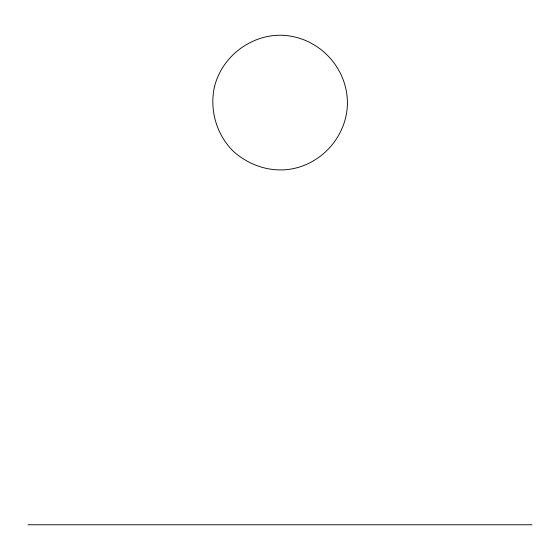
<?xml version="1.0" encoding="UTF-8"?>
<svg xmlns="http://www.w3.org/2000/svg" width="560" height="560" viewBox="0 0 560 560"><rect width="100%" height="100%" fill="white"/><g stroke="black" fill="none" stroke-linecap="round" stroke-linejoin="round"><path stroke-width="0.84" d="M28 524.769L532 524.769M214.557 86.401C209.223 109.543 216.391 134.442 233.212 151.2C246.085 162.785 262.605 169.743 280 169.925C316.05 170.17 346.626 139.804 347.417 103.894C347.837 67.186 317.947 36.169 281.246 35.231C250.586 34.769 222.054 56.665 214.557 86.401"/></g></svg>
